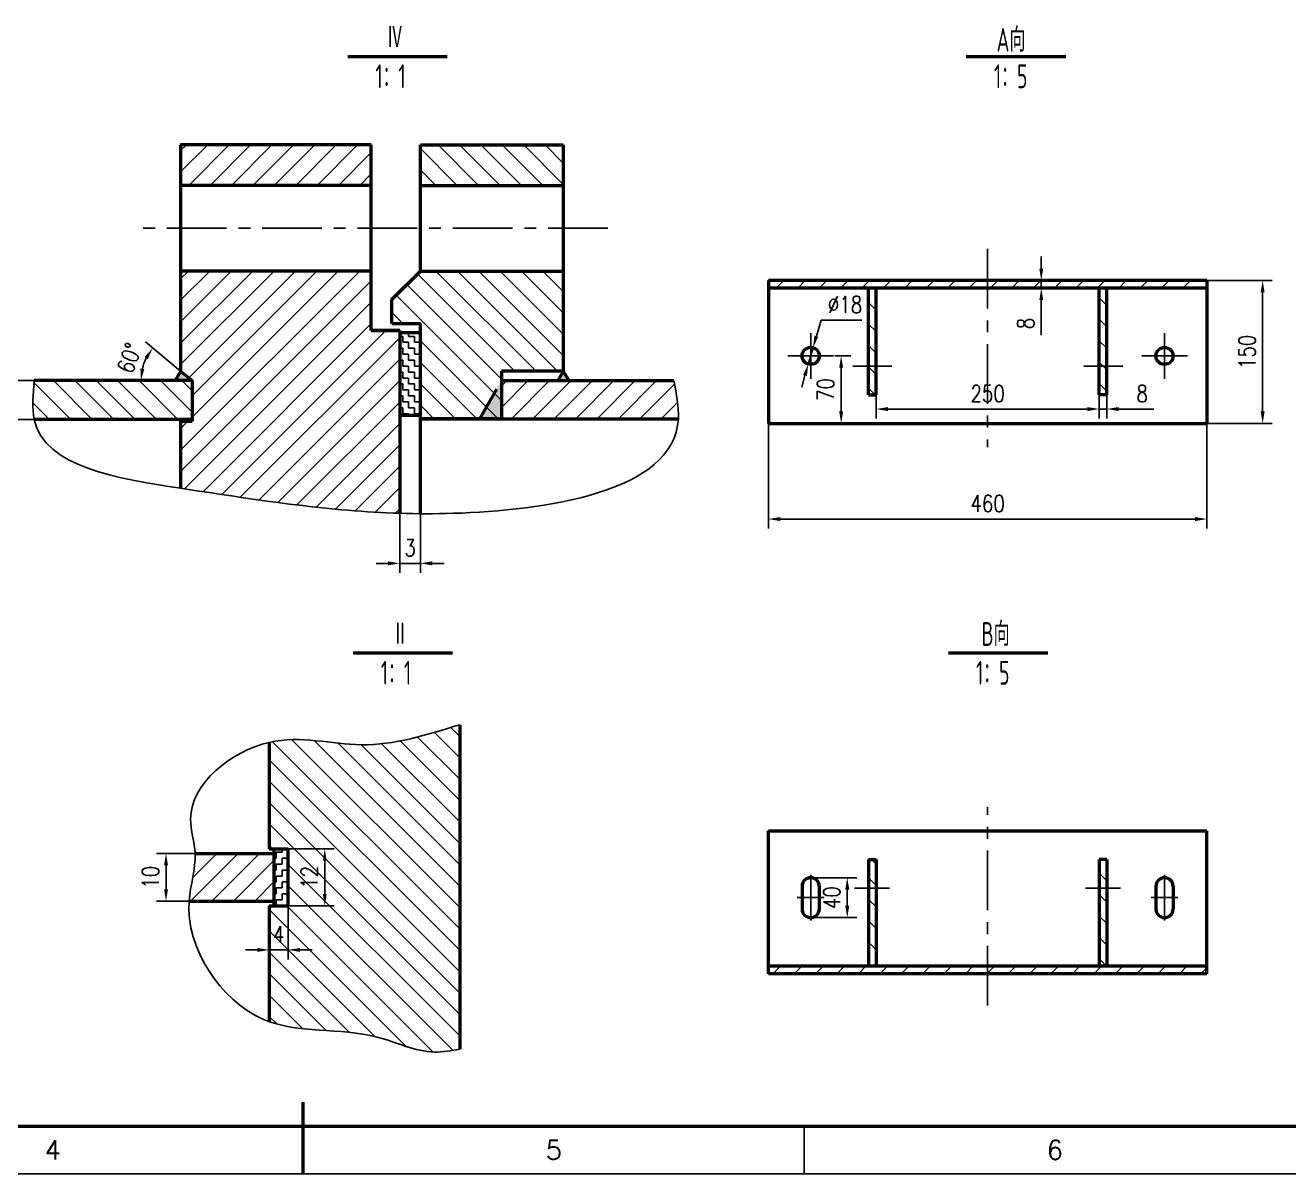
# Model space of a CAD drawing. Header units: millimetres. Extents: x -125 to 4088, y -50 to 2920.
# Drawn here: x 1686 to 3011, y -50 to 1156 of the extents above; entities that cross this region are included whole.
import ezdxf
from ezdxf.enums import TextEntityAlignment as Align

# ---------------------------------------------------------------- set-up
doc = ezdxf.new("R2010")
doc.units = ezdxf.units.MM
doc.header["$LTSCALE"] = 50
doc.linetypes.add('CENTER', pattern=[2, 1.25, -0.25, 0.25, -0.25])
doc.layers.add('1轮廓实线层', color=7, linetype='Continuous', lineweight=50)
doc.layers.add('图框层', color=7, linetype='Continuous', lineweight=50)
for name, color, linetype in [('2细线层', 4, 'Continuous'), ('3中心线层', 1, 'CENTER'), ('5剖面线层', 2, 'Continuous'), ('6文字层', 3, 'Continuous'), ('7标注层', 4, 'Continuous')]:
    doc.layers.add(name, color=color, linetype=linetype)
doc.styles.add('PC_TEXTSTYLE', font='isocp.shx', dxfattribs={"width": 0.8, "bigfont": 'hzfs.shx'})
doc.styles.add('TH_GBDIM', font='romans.shx', dxfattribs={"width": 0.8, "bigfont": 'gbcbig.shx'})
doc.dimstyles.new('TH_GBDIM', dxfattribs={"dimscale": 5, "dimtxt": 3.5, "dimasz": 2.5, "dimexe": 2, "dimexo": 0, "dimgap": 1.5, "dimtad": 1, "dimdec": 1, "dimzin": 0, "dimdsep": 46, "dimtxsty": 'TH_GBDIM', "dimcen": 2.5, "dimclrd": 130, "dimclre": 130, "dimclrt": 3, "dimadec": 0, "dimazin": 0, "dimtfac": 0.714286, "dimtdec": 1, "dimtmove": 0, "dimatfit": 3, "dimfxl": 0, "dimtzin": 0, "dimlwd": -1, "dimlwe": -1, "dimarcsym": 0})
pattern_1 = [(135, (0, 73.324), (-11.22532, -11.22532), [])]
pattern_2 = [(45, (0, 73.324), (-11.22532, 11.22532), [])]

# ---------------------------------------------------------------- blocks, each defined once
blk = doc.blocks.new('*D36')
at = {"layer": '7标注层', "color": 130}
blk.add_line((1848.8, 792.7), (1811.8, 823.2), dxfattribs=at)
blk.add_arc((1860.9, 782.7), 53.7, 153.7921, 166.6365, dxfattribs=at)
for points in [[(1811, 807.5), (1814.5, 805.2), (1819.5, 816.9)], [(1810.7, 794.8), (1806.6, 795.3), (1807.2, 782.7)]]:
    blk.add_solid(points, dxfattribs=at)
at = {"layer": 'Defpoints', "color": 0}
for p in [(1812.8, 806.5), (1695.3, 782.7), (1848.8, 792.7), (1860.9, 782.7), (1860.9, 782.7)]:
    blk.add_point(p, dxfattribs=at)
at = {"layer": '7标注层', "color": 3, "insert": (1795.1, 806.3), "char_height": 17.5, "attachment_point": 5, "rotation": 70.2143, "style": 'TH_GBDIM'}
blk.add_mtext('60%%d{}{}', dxfattribs=at)
blk = doc.blocks.new('*D37')
at = {"layer": '7标注层', "color": 130}
for p, q in [((1711.2, 782.7), (1654, 782.7)), ((1664, 754.4), (1664, 770.2)), ((1711.2, 741.9), (1654, 741.9))]:
    blk.add_line(p, q, dxfattribs=at)
for points in [[(1661.9, 770.2), (1666, 770.2), (1664, 782.7)], [(1661.9, 754.4), (1666, 754.4), (1664, 741.9)]]:
    blk.add_solid(points, dxfattribs=at)
at = {"layer": 'Defpoints', "color": 0}
for p in [(1664, 782.7), (1711.2, 782.7), (1711.2, 741.9)]:
    blk.add_point(p, dxfattribs=at)
at = {"layer": '7标注层', "color": 3, "insert": (1647.7, 762.3), "char_height": 17.5, "attachment_point": 5, "rotation": 90, "style": 'TH_GBDIM'}
blk.add_mtext('8{}{}', dxfattribs=at)
blk = doc.blocks.new('*D38')
at = {"layer": '7标注层', "color": 130}
for p, q in [((2078.8, 643.3), (2078.8, 580.8)), ((2100.3, 642.9), (2100.3, 580.8)), ((2066.3, 590.8), (2053.8, 590.8)), ((2078.8, 590.8), (2100.3, 590.8)), ((2112.8, 590.8), (2125.3, 590.8))]:
    blk.add_line(p, q, dxfattribs=at)
for points in [[(2066.3, 592.9), (2066.3, 588.7), (2078.8, 590.8)], [(2112.8, 592.9), (2112.8, 588.7), (2100.3, 590.8)]]:
    blk.add_solid(points, dxfattribs=at)
at = {"layer": 'Defpoints', "color": 0}
for p in [(2078.8, 643.3), (2100.3, 642.9), (2100.3, 590.8)]:
    blk.add_point(p, dxfattribs=at)
at = {"layer": '7标注层', "color": 3, "insert": (2089.6, 607), "char_height": 17.5, "attachment_point": 5, "style": 'TH_GBDIM'}
blk.add_mtext('3{}{}', dxfattribs=at)
blk = doc.blocks.new('*D39')
at = {"layer": '7标注层', "color": 130}
for p, q in [((1864, 286.2), (1823.5, 286.2)), ((1833.5, 273.7), (1833.5, 248.7)), ((1859.3, 236.2), (1823.5, 236.2))]:
    blk.add_line(p, q, dxfattribs=at)
for points in [[(1831.4, 273.7), (1835.6, 273.7), (1833.5, 286.2)], [(1831.4, 248.7), (1835.6, 248.7), (1833.5, 236.2)]]:
    blk.add_solid(points, dxfattribs=at)
at = {"layer": 'Defpoints', "color": 0}
for p in [(1864, 286.2), (1833.5, 236.2), (1859.3, 236.2)]:
    blk.add_point(p, dxfattribs=at)
at = {"layer": '7标注层', "color": 3, "insert": (1817.2, 261.2), "char_height": 17.5, "attachment_point": 5, "rotation": 90, "style": 'TH_GBDIM'}
blk.add_mtext('10{}{}', dxfattribs=at)
blk = doc.blocks.new('*D40')
at = {"layer": '7标注层', "color": 130}
for p, q in [((1941.7, 227.4), (1941.7, 175)), ((1961.7, 231.2), (1961.7, 175)), ((1929.2, 185), (1916.7, 185)), ((1941.7, 185), (1961.7, 185)), ((1974.2, 185), (1986.7, 185))]:
    blk.add_line(p, q, dxfattribs=at)
for points in [[(1929.2, 187), (1929.2, 182.9), (1941.7, 185)], [(1974.2, 187), (1974.2, 182.9), (1961.7, 185)]]:
    blk.add_solid(points, dxfattribs=at)
at = {"layer": 'Defpoints', "color": 0}
for p in [(1941.7, 227.4), (1961.7, 231.2), (1961.7, 185)]:
    blk.add_point(p, dxfattribs=at)
at = {"layer": '7标注层', "color": 3, "insert": (1951.7, 201.2), "char_height": 17.5, "attachment_point": 5, "style": 'TH_GBDIM'}
blk.add_mtext('4{}{}', dxfattribs=at)
blk = doc.blocks.new('*D41')
at = {"layer": '7标注层', "color": 130}
for p, q in [((1960.3, 291.2), (2010, 291.2)), ((2000, 243.7), (2000, 278.7)), ((1960.3, 231.2), (2010, 231.2))]:
    blk.add_line(p, q, dxfattribs=at)
for points in [[(1998, 278.7), (2002.1, 278.7), (2000, 291.2)], [(1998, 243.7), (2002.1, 243.7), (2000, 231.2)]]:
    blk.add_solid(points, dxfattribs=at)
at = {"layer": 'Defpoints', "color": 0}
for p in [(1960.3, 291.2), (2000, 291.2), (1960.3, 231.2)]:
    blk.add_point(p, dxfattribs=at)
at = {"layer": '7标注层', "color": 3, "insert": (1983.8, 261.2), "char_height": 17.5, "attachment_point": 5, "rotation": 90, "style": 'TH_GBDIM'}
blk.add_mtext('12{}{}', dxfattribs=at)
blk = doc.blocks.new('*D42')
at = {"layer": '7标注层', "color": 130}
for p, q in [((2465.5, 737.8), (2465.5, 627.3)), ((2925.5, 737.8), (2925.5, 627.3)), ((2478, 637.3), (2913, 637.3))]:
    blk.add_line(p, q, dxfattribs=at)
for points in [[(2478, 639.4), (2478, 635.2), (2465.5, 637.3)], [(2913, 639.4), (2913, 635.2), (2925.5, 637.3)]]:
    blk.add_solid(points, dxfattribs=at)
at = {"layer": 'Defpoints', "color": 0}
for p in [(2465.5, 737.8), (2925.5, 737.8), (2925.5, 637.3)]:
    blk.add_point(p, dxfattribs=at)
at = {"layer": '7标注层', "color": 3, "insert": (2695.5, 653.6), "char_height": 17.5, "attachment_point": 5, "style": 'TH_GBDIM'}
blk.add_mtext('460{}{}', dxfattribs=at)
blk = doc.blocks.new('*D43')
at = {"layer": '7标注层', "color": 130}
for p, q in [((2925.5, 887.8), (2994, 887.8)), ((2984, 750.3), (2984, 875.3)), ((2925.5, 737.8), (2994, 737.8))]:
    blk.add_line(p, q, dxfattribs=at)
for points in [[(2981.9, 875.3), (2986.1, 875.3), (2984, 887.8)], [(2981.9, 750.3), (2986.1, 750.3), (2984, 737.8)]]:
    blk.add_solid(points, dxfattribs=at)
at = {"layer": 'Defpoints', "color": 0}
for p in [(2925.5, 887.8), (2984, 887.8), (2925.5, 737.8)]:
    blk.add_point(p, dxfattribs=at)
at = {"layer": '7标注层', "color": 3, "insert": (2967.7, 812.8), "char_height": 17.5, "attachment_point": 5, "rotation": 90, "style": 'TH_GBDIM'}
blk.add_mtext('150{}{}', dxfattribs=at)
blk = doc.blocks.new('*D44')
at = {"layer": '7标注层', "color": 130}
for p, q in [((2812.5, 767.8), (2812.5, 742.8)), ((2820.5, 767.8), (2820.5, 742.8)), ((2800, 752.8), (2787.5, 752.8)), ((2812.5, 752.8), (2820.5, 752.8)), ((2833, 752.8), (2869.8, 752.8))]:
    blk.add_line(p, q, dxfattribs=at)
for points in [[(2800, 754.9), (2800, 750.7), (2812.5, 752.8)], [(2833, 754.9), (2833, 750.7), (2820.5, 752.8)]]:
    blk.add_solid(points, dxfattribs=at)
at = {"layer": 'Defpoints', "color": 0}
for p in [(2812.5, 767.8), (2820.5, 767.8), (2820.5, 752.8)]:
    blk.add_point(p, dxfattribs=at)
at = {"layer": '7标注层', "color": 3, "insert": (2857.6, 769), "char_height": 17.5, "attachment_point": 5, "style": 'TH_GBDIM'}
blk.add_mtext('8{}{}', dxfattribs=at)
blk = doc.blocks.new('*D45')
at = {"layer": '7标注层', "color": 130}
for p, q in [((2751.8, 900.3), (2751.8, 912.8)), ((2753.9, 887.8), (2741.8, 887.8)), ((2753.9, 879.8), (2741.8, 879.8)), ((2751.8, 887.8), (2751.8, 879.8)), ((2751.8, 867.3), (2751.8, 830.4))]:
    blk.add_line(p, q, dxfattribs=at)
for points in [[(2749.7, 900.3), (2753.8, 900.3), (2751.8, 887.8)], [(2749.7, 867.3), (2753.8, 867.3), (2751.8, 879.8)]]:
    blk.add_solid(points, dxfattribs=at)
at = {"layer": 'Defpoints', "color": 0}
for p in [(2751.8, 887.8), (2753.9, 887.8), (2753.9, 879.8)]:
    blk.add_point(p, dxfattribs=at)
at = {"layer": '7标注层', "color": 3, "insert": (2735.5, 842.6), "char_height": 17.5, "attachment_point": 5, "rotation": 90, "style": 'TH_GBDIM'}
blk.add_mtext('8{}{}', dxfattribs=at)
blk = doc.blocks.new('*D46')
at = {"layer": '7标注层', "color": 130}
for p, q in [((2535.3, 808.6), (2551.8, 808.6)), ((2541.8, 750.3), (2541.8, 796.1)), ((2535.3, 737.8), (2551.8, 737.8))]:
    blk.add_line(p, q, dxfattribs=at)
for points in [[(2539.7, 796.1), (2543.9, 796.1), (2541.8, 808.6)], [(2539.7, 750.3), (2543.9, 750.3), (2541.8, 737.8)]]:
    blk.add_solid(points, dxfattribs=at)
at = {"layer": 'Defpoints', "color": 0}
for p in [(2535.3, 808.6), (2541.8, 808.6), (2535.3, 737.8)]:
    blk.add_point(p, dxfattribs=at)
at = {"layer": '7标注层', "color": 3, "insert": (2525.5, 773.2), "char_height": 17.5, "attachment_point": 5, "rotation": 90, "style": 'TH_GBDIM'}
blk.add_mtext('70{}{}', dxfattribs=at)
blk = doc.blocks.new('*D47')
at = {"layer": '7标注层', "color": 130}
for p, q in [((2520.7, 846.2), (2515.8, 829.2)), ((2563.6, 846.2), (2520.7, 846.2)), ((2507.3, 799.9), (2512.3, 817.2)), ((2503.8, 787.9), (2500.4, 775.9))]:
    blk.add_line(p, q, dxfattribs=at)
for points in [[(2513.8, 829.8), (2517.8, 828.7), (2512.3, 817.2)], [(2501.8, 788.5), (2505.8, 787.4), (2507.3, 799.9)]]:
    blk.add_solid(points, dxfattribs=at)
at = {"layer": 'Defpoints', "color": 0}
for p in [(2512.3, 817.2), (2507.3, 799.9)]:
    blk.add_point(p, dxfattribs=at)
at = {"layer": '7标注层', "color": 3, "insert": (2545.9, 862.4), "char_height": 17.5, "attachment_point": 5, "style": 'TH_GBDIM'}
blk.add_mtext('∅18{}{}', dxfattribs=at)
blk = doc.blocks.new('*D48')
at = {"layer": '7标注层', "color": 130}
for p, q in [((2509.8, 260.8), (2558.2, 260.8)), ((2548.2, 231.4), (2548.2, 248.3)), ((2509.8, 218.9), (2558.2, 218.9))]:
    blk.add_line(p, q, dxfattribs=at)
for points in [[(2546.1, 248.3), (2550.3, 248.3), (2548.2, 260.8)], [(2546.1, 231.4), (2550.3, 231.4), (2548.2, 218.9)]]:
    blk.add_solid(points, dxfattribs=at)
at = {"layer": 'Defpoints', "color": 0}
for p in [(2509.8, 260.8), (2548.2, 260.8), (2509.8, 218.9)]:
    blk.add_point(p, dxfattribs=at)
at = {"layer": '7标注层', "color": 3, "insert": (2531.9, 239.8), "char_height": 17.5, "attachment_point": 5, "rotation": 90, "style": 'TH_GBDIM'}
blk.add_mtext('40{}{}', dxfattribs=at)
blk = doc.blocks.new('*D49')
at = {"layer": '7标注层', "color": 130}
for p, q in [((2578.5, 767.8), (2578.5, 742.8)), ((2812.5, 767.8), (2812.5, 742.8)), ((2800, 752.8), (2591, 752.8))]:
    blk.add_line(p, q, dxfattribs=at)
for points in [[(2591, 754.9), (2591, 750.7), (2578.5, 752.8)], [(2800, 754.9), (2800, 750.7), (2812.5, 752.8)]]:
    blk.add_solid(points, dxfattribs=at)
at = {"layer": 'Defpoints', "color": 0}
for p in [(2578.5, 767.8), (2812.5, 767.8), (2578.5, 752.8)]:
    blk.add_point(p, dxfattribs=at)
at = {"layer": '7标注层', "color": 3, "insert": (2695.5, 769), "char_height": 17.5, "attachment_point": 5, "style": 'TH_GBDIM'}
blk.add_mtext('250{}{}', dxfattribs=at)

msp = doc.modelspace()

# ---------------------------------------------------------------- hatches: boundary and pattern name
at = {"layer": '5剖面线层'}
h = msp.add_hatch(dxfattribs=at)
h.set_pattern_fill('ANSI31', color=256, scale=5, style=0)
h.set_pattern_definition(pattern_2)
edge = h.paths.add_edge_path()
edge.add_line((2048.81, 835.15), (2048.81, 897.65))
edge.add_line((2048.81, 897.65), (1848.81, 897.65))
edge.add_line((1848.81, 897.65), (1848.81, 792.65))
edge.add_line((1848.81, 792.65), (1860.91, 782.65))
edge.add_line((1860.91, 782.65), (1860.91, 739.97))
edge.add_line((1860.91, 739.97), (1848.81, 739.97))
edge.add_line((1848.81, 739.97), (1848.81, 669.63))
edge.add_spline(control_points=[(1848.81, 669.63), (1938.21, 655.95), (2005.65, 645.63), (2078.81, 643.33)], knot_values=[210.4301782, 210.4301782, 210.4301782, 210.4301782, 441.9294521, 441.9294521, 441.9294521, 441.9294521], degree=3, periodic=0)
edge.add_line((2078.81, 643.33), (2078.81, 835.15))
edge.add_line((2078.81, 835.15), (2048.81, 835.15))
h.paths.add_polyline_path([(1848.81, 1030.15), (1848.81, 987.65), (2048.81, 987.65), (2048.81, 1030.15)])
h = msp.add_hatch(dxfattribs=at)
h.set_pattern_fill('ANSI31', color=256, scale=5, angle=90, style=0)
h.set_pattern_definition(pattern_1)
h.paths.add_polyline_path([(2250.31, 987.65), (2250.31, 1030.15), (2100.31, 1030.15), (2100.31, 987.65)])
h.paths.add_polyline_path([(2100.31, 842.65), (2100.31, 782.65), (2100.31, 742.65), (2185.31, 742.65), (2185.31, 782.65), (2185.31, 792.65), (2250.31, 792.65), (2250.31, 897.65), (2100.31, 897.65), (2070.31, 867.65), (2070.31, 842.65)])
h = msp.add_hatch(dxfattribs=at)
h.set_pattern_fill('ANSI31', color=256, scale=5, style=0)
h.paths.add_polyline_path([(2925.47, 887.76), (2695.47, 887.76), (2695.47, 879.76), (2925.47, 879.76)])
h.paths.add_polyline_path([(2695.47, 887.76), (2465.47, 887.76), (2465.47, 879.76), (2695.47, 879.76)])
h = msp.add_hatch(dxfattribs=at)
h.set_pattern_fill('ANSI31', color=256, scale=5, angle=90, style=0)
h.paths.add_polyline_path([(2578.47, 879.76), (2570.47, 879.76), (2570.47, 797.76), (2578.47, 797.76)])
h.paths.add_polyline_path([(2578.47, 797.76), (2570.47, 797.76), (2570.47, 767.76), (2578.47, 767.76)])
h.paths.add_polyline_path([(2820.47, 797.76), (2812.47, 797.76), (2812.47, 767.76), (2820.47, 767.76)])
h.paths.add_polyline_path([(2820.47, 879.76), (2812.47, 879.76), (2812.47, 797.76), (2820.47, 797.76)])
h = msp.add_hatch(dxfattribs=at)
h.set_pattern_fill('纤维材料', color=256, scale=5, style=0)
h.set_pattern_definition([(180, (5075.545, -7539.6273), (-6.25, 6.25), [6.25, -6.25]), (90, (5069.295, -7539.6273), (6.25, 6.25), [6.25, -6.25])])
h.paths.add_polyline_path([(2100.31, 745.85), (2078.81, 745.85), (2078.81, 832.83), (2100.31, 832.83), (2100.31, 782.65)])
h = msp.add_hatch(dxfattribs=at)
h.set_pattern_fill('ANSI31', color=256, scale=5, angle=90, style=0)
h.set_pattern_definition(pattern_1)
edge = h.paths.add_edge_path()
edge.add_line((1860.91, 741.9), (1860.91, 782.65))
edge.add_line((1860.91, 782.65), (1695.29, 782.65))
edge.add_spline(control_points=[(1695.29, 782.65), (1694.01, 768.33), (1692.72, 754), (1695.29, 741.9)], knot_values=[0, 0, 0, 0, 40.7518225, 40.7518225, 40.7518225, 40.7518225], degree=3, periodic=0)
edge.add_line((1695.29, 741.9), (1860.91, 741.9))
msp.add_hatch(color=256, dxfattribs=at).paths.add_polyline_path([(1848.81, 792.65), (1843.03, 782.65), (1860.91, 782.65)])
h = msp.add_hatch(color=256, dxfattribs=at)
h.paths.add_polyline_path([(2250.31, 792.65), (2256.08, 782.65), (2244.53, 782.65)])
h.paths.add_polyline_path([(2185.31, 782.65), (2185.31, 742.65), (2162.21, 742.65)])
h = msp.add_hatch(dxfattribs=at)
h.set_pattern_fill('ANSI31', color=256, scale=5, style=0)
h.set_pattern_definition(pattern_2)
edge = h.paths.add_edge_path()
edge.add_spline(control_points=[(2371.03, 742.65), (2371.69, 754.99), (2369, 768.82), (2366.31, 782.65)], knot_values=[754.2202791, 754.2202791, 754.2202791, 754.2202791, 794.4977632, 794.4977632, 794.4977632, 794.4977632], degree=3, periodic=0)
edge.add_line((2366.31, 782.65), (2185.31, 782.65))
edge.add_line((2185.31, 782.65), (2185.31, 742.65))
edge.add_line((2185.31, 742.65), (2371.03, 742.65))
h = msp.add_hatch(dxfattribs=at)
h.set_pattern_fill('ANSI31', color=256, scale=5, angle=90, style=0)
h.set_pattern_definition([(135, (-1.005, -74.957), (-11.22532, -11.22532), [])])
edge = h.paths.add_edge_path()
edge.add_spline(control_points=[(2141.69, 421.38), (2107.25, 410.66), (2041.24, 390.11), (1975.13, 410.48), (1941.69, 402.82)], knot_values=[0, 0, 0, 0, 105.4541321, 202.1478473, 202.1478473, 202.1478473, 202.1478473], degree=3, periodic=0)
edge.add_line((1941.69, 402.82), (1941.69, 291.21))
edge.add_line((1941.69, 291.21), (1961.69, 291.21))
edge.add_line((1961.69, 291.21), (1961.69, 231.21))
edge.add_line((1961.69, 231.21), (1941.69, 231.21))
edge.add_line((1941.69, 231.21), (1941.69, 109.79))
edge.add_spline(control_points=[(1941.69, 109.79), (1977.34, 96.89), (2039.61, 106.8), (2103.22, 73.74), (2132.79, 79.22), (2141.69, 80.87)], knot_values=[557.3421282, 557.3421282, 557.3421282, 557.3421282, 671.7346599, 733.8056529, 760.5283543, 760.5283543, 760.5283543, 760.5283543], degree=3, periodic=0)
edge.add_line((2141.69, 80.87), (2141.69, 421.38))
h = msp.add_hatch(dxfattribs=at)
h.set_pattern_fill('ANSI31', color=256, scale=5, style=0)
h.set_pattern_definition([(45, (-1.005, -74.957), (-11.22532, 11.22532), [])])
edge = h.paths.add_edge_path()
edge.add_line((1946.69, 236.21), (1946.69, 286.21))
edge.add_line((1946.69, 286.21), (1863.97, 286.21))
edge.add_spline(control_points=[(1863.97, 286.21), (1864.82, 269.54), (1858.87, 253.2), (1857.65, 236.21)], knot_values=[353.8157283, 353.8157283, 353.8157283, 353.8157283, 404.2134565, 404.2134565, 404.2134565, 404.2134565], degree=3, periodic=0)
edge.add_line((1857.65, 236.21), (1946.69, 236.21))
h = msp.add_hatch(dxfattribs=at)
h.set_pattern_fill('纤维材料', color=256, scale=5, style=0)
h.set_pattern_definition([(0, (-1.005, -74.957), (6.25, 6.25), [6.25, -6.25]), (90, (5.245, -74.957), (-6.25, 6.25), [6.25, -6.25])])
h.paths.add_polyline_path([(1961.69, 291.21), (1946.69, 291.21), (1946.69, 231.21), (1961.69, 231.21)])
h = msp.add_hatch(dxfattribs=at)
h.set_pattern_fill('ANSI31', color=256, scale=5, angle=90, style=0)
h.set_pattern_definition([(135, (0, -65.151), (-11.22532, -11.22532), [])])
h.paths.add_polyline_path([(2578.47, 249.84), (2570.47, 249.84), (2570.47, 167.84), (2578.47, 167.84)])
h.paths.add_polyline_path([(2578.47, 279.84), (2570.47, 279.84), (2570.47, 249.84), (2578.47, 249.84)])
h.paths.add_polyline_path([(2812.47, 167.84), (2820.47, 167.84), (2820.47, 249.84), (2812.47, 249.84)])
h.paths.add_polyline_path([(2812.47, 249.84), (2820.47, 249.84), (2820.47, 279.84), (2812.47, 279.84)])
h = msp.add_hatch(dxfattribs=at)
h.set_pattern_fill('ANSI31', color=256, scale=5, style=0)
h.set_pattern_definition([(45, (0, -65.151), (-11.22532, 11.22532), [])])
h.paths.add_polyline_path([(2465.47, 167.84), (2465.47, 159.84), (2695.47, 159.84), (2695.47, 167.84)])
h.paths.add_polyline_path([(2695.47, 167.84), (2695.47, 159.84), (2925.47, 159.84), (2925.47, 167.84)])

# ---------------------------------------------------------------- linework, layer by layer
at = {"layer": '1轮廓实线层'}
for p, q in [((2024.16, 1123.08), (2128.55, 1123.08)), ((2673.06, 1123.08), (2777.45, 1123.08)), ((1848.81, 1030.15), (1848.81, 792.65)), ((2048.81, 1030.15), (1848.81, 1030.15)), ((2048.81, 835.15), (2048.81, 1030.15)), ((2100.31, 1030.15), (2250.31, 1030.15)), ((2100.31, 897.65), (2100.31, 1030.15)), ((2250.31, 1030.15), (2250.31, 792.65)), ((2048.81, 987.65), (1848.81, 987.65)), ((2100.31, 987.65), (2250.31, 987.65)), ((2048.81, 897.65), (1848.81, 897.65)), ((2070.31, 867.65), (2100.31, 897.65)), ((2100.31, 897.65), (2250.31, 897.65)), ((2925.47, 887.76), (2465.47, 887.76)), ((2465.47, 887.76), (2465.47, 737.76)), ((2925.47, 879.76), (2465.47, 879.76)), ((2570.47, 767.76), (2570.47, 879.76)), ((2578.47, 767.76), (2578.47, 879.76)), ((2812.47, 767.76), (2812.47, 879.76)), ((2820.47, 767.76), (2820.47, 879.76)), ((2925.47, 887.76), (2925.47, 737.76)), ((2070.31, 842.65), (2070.31, 867.65)), ((2048.81, 835.15), (2078.81, 835.15)), ((2078.81, 835.15), (2048.81, 835.15)), ((2070.31, 842.65), (2100.31, 842.65)), ((2078.81, 835.15), (2078.81, 643.33)), ((2100.31, 642.9), (2100.31, 842.65)), ((2100.31, 832.83), (2078.81, 832.83)), ((1860.91, 782.65), (1695.29, 782.65)), ((1848.81, 792.65), (1843.03, 782.65)), ((1848.81, 792.65), (1860.91, 782.65)), ((1860.91, 782.65), (1860.91, 739.97)), ((2185.31, 792.65), (2185.31, 742.65)), ((2250.31, 792.65), (2185.31, 792.65)), ((2185.31, 782.65), (2185.31, 742.65)), ((2185.31, 782.65), (2366.31, 782.65)), ((2250.31, 792.65), (2244.53, 782.65)), ((2250.31, 792.65), (2256.08, 782.65)), ((2180.09, 773.61), (2162.21, 742.65)), ((2570.47, 767.76), (2578.47, 767.76)), ((2820.47, 767.76), (2812.47, 767.76)), ((2100.31, 745.85), (2078.81, 745.85)), ((2100.31, 742.65), (2185.31, 742.65)), ((2185.31, 742.65), (2100.31, 742.65)), ((2185.31, 742.65), (2371.03, 742.65)), ((1860.91, 741.9), (1695.29, 741.9)), ((1848.81, 739.97), (1860.91, 739.97)), ((1848.81, 739.97), (1848.81, 669.63)), ((2465.47, 737.76), (2925.47, 737.76)), ((2029.82, 496.88), (2134.21, 496.88)), ((2654.27, 496.88), (2758.66, 496.88)), ((2141.69, 421.38), (2141.69, 80.87)), ((1941.69, 402.82), (1941.69, 291.21)), ((2465.47, 309.84), (2925.47, 309.84)), ((2465.47, 159.84), (2465.47, 309.84)), ((2925.47, 159.84), (2925.47, 309.84)), ((1863.97, 286.21), (1946.69, 286.21)), ((1941.69, 291.21), (1961.69, 291.21)), ((1946.69, 291.21), (1946.69, 231.21)), ((1961.69, 231.21), (1961.69, 291.21)), ((2570.47, 279.84), (2570.47, 167.84)), ((2570.47, 279.84), (2578.47, 279.84)), ((2578.47, 279.84), (2578.47, 167.84)), ((2820.47, 279.84), (2812.47, 279.84)), ((2812.47, 279.84), (2812.47, 167.84)), ((2820.47, 279.84), (2820.47, 167.84)), ((2500.84, 251.78), (2500.84, 227.91)), ((2518.84, 251.78), (2518.84, 227.91)), ((2872.1, 251.78), (2872.1, 227.91)), ((2890.1, 251.78), (2890.1, 227.91)), ((1857.65, 236.21), (1946.69, 236.21)), ((1941.69, 231.21), (1961.69, 231.21)), ((1941.69, 231.21), (1941.69, 109.78)), ((2925.47, 167.84), (2465.47, 167.84)), ((2925.47, 159.84), (2465.47, 159.84)), ((1977.5, -50), (1977.5, 25))]:
    msp.add_line(p, q, dxfattribs=at)
for centre in [(2509.84, 808.59), (2881.1, 808.59)]:
    msp.add_circle(centre, 9, dxfattribs=at)
for centre, start, end in [((2509.84, 251.78), 0, 180), ((2881.1, 251.78), 0, 180), ((2509.84, 227.91), 180, 0), ((2881.1, 227.91), 180, 0)]:
    msp.add_arc(centre, 9, start, end, dxfattribs=at)
at = {"layer": '2细线层'}
for p, q in [((1977.5, -50), (1977.5, 0)), ((2503.12, -50), (2503.12, 0)), ((-125, -50), (4080, -50))]:
    msp.add_line(p, q, dxfattribs=at)
for points in [[(1695.29, 782.65), (1695.29, 741.9), (1848.81, 669.63), (2078.81, 643.33), (2135.22, 643.33), (2371.03, 742.65), (2366.31, 782.65)], [(2141.69, 421.38), (2038.35, 400.36), (1941.69, 402.82), (1859.23, 322.34), (1863.97, 286.21), (1857.65, 236.21), (1935.06, 112.45), (2055.12, 93.51), (2115.15, 77.73), (2141.69, 80.87)]]:
    msp.add_spline(points, degree=3, dxfattribs=at)
at = {"layer": '3中心线层'}
for p, q in [((2296.94, 942.65), (1800.67, 942.65)), ((2695.47, 920.91), (2695.47, 712.91)), ((2509.84, 832.59), (2509.84, 784.59)), ((2881.1, 832.59), (2881.1, 784.59)), ((2485.84, 808.59), (2533.84, 808.59)), ((2553.98, 797.76), (2594.98, 797.76)), ((2796.32, 797.76), (2837.33, 797.76)), ((2905.1, 808.59), (2857.1, 808.59)), ((2695.47, 126.69), (2695.47, 334.7)), ((2509.84, 263.84), (2509.84, 215.84)), ((2881.1, 263.84), (2881.1, 215.84)), ((2495.8, 239.84), (2523.87, 239.84)), ((2555.88, 249.84), (2592.44, 249.84)), ((2798.3, 249.84), (2834.86, 249.84)), ((2867.07, 239.84), (2895.13, 239.84))]:
    msp.add_line(p, q, dxfattribs=at)
at = {"layer": '图框层'}
msp.add_line((0, 0), (4030, 0), dxfattribs=at)

# ---------------------------------------------------------------- texts
at = {"layer": '6文字层', "style": 'PC_TEXTSTYLE', "width": 0.667}
for s, p in [('Ⅳ', (2065.07, 1130.4)), ('A向', (2704.87, 1128.05)), ('1：1', (2053.23, 1089.65)), ('1：5', (2702.13, 1089.65)), ('B向', (2689.06, 504.2)), ('Ⅱ', (2070.72, 504.2)), ('1：1', (2058.89, 463.45)), ('1：5', (2683.35, 463.45))]:
    msp.add_text(s, height=25, dxfattribs=at).set_placement(p)
at = {"layer": '6文字层', "style": 'TH_GBDIM'}
for s, p in [('4', (1714.69, -25)), ('5', (2240.31, -25)), ('6', (2765.94, -25))]:
    msp.add_text(s, height=20, dxfattribs=at).set_placement(p, align=Align.MIDDLE)

# ---------------------------------------------------------------- dimensions: what is measured, and where the dimension line sits
at = {"layer": '7标注层'}
dim = msp.add_linear_dim(base=(2751.76, 887.76), p1=(2753.87, 879.76), p2=(2753.87, 887.76), angle=90, text='<>{}{}', dimstyle='TH_GBDIM', override={"dimgap": 1.5, "dimtad": 1, "dimjust": 0, "dimdec": 0, "dimlfac": 1, "dimse1": 0, "dimse2": 0, "dimsd1": 0, "dimsd2": 0}, dxfattribs=at)
dim.commit()
dim.dimension.update_dxf_attribs({"geometry": '*D45', "text_midpoint": (2751.76, 842.59), "dimtype": 160})
for base, p1, p2, text, override, picture, middle in [((2984, 887.76), (2925.47, 737.76), (2925.47, 887.76), '<>{}{}', {"dimgap": 1.5, "dimtad": 1, "dimjust": 0, "dimdec": 0, "dimlfac": 1, "dimse1": 0, "dimse2": 0, "dimsd1": 0, "dimsd2": 0}, '*D43', (2967.75, 812.76)), ((2541.79, 808.59), (2535.28, 737.76), (2535.28, 808.59), '70{}{}', {"dimgap": 1.5, "dimtad": 1, "dimjust": 0, "dimdec": 1, "dimlfac": 1, "dimse1": 0, "dimse2": 0, "dimsd1": 0, "dimsd2": 0}, '*D46', (2525.54, 773.17)), ((1663.95, 782.65), (1711.19, 741.9), (1711.19, 782.65), '8{}{}', {"dimgap": 1.5, "dimtad": 1, "dimjust": 0, "dimdec": 1, "dimlfac": 1, "dimse1": 0, "dimse2": 0, "dimsd1": 0, "dimsd2": 0}, '*D37', (1647.7, 762.28)), ((1833.5, 236.21), (1863.97, 286.21), (1859.25, 236.21), '10{}{}', {"dimgap": 1.5, "dimtad": 1, "dimjust": 0, "dimdec": 1, "dimlfac": 1, "dimse1": 0, "dimse2": 0, "dimsd1": 0, "dimsd2": 0}, '*D39', (1817.25, 261.21)), ((2000.04, 291.21), (1960.35, 231.21), (1960.35, 291.21), '12{}{}', {"dimgap": 1.5, "dimtad": 1, "dimjust": 0, "dimdec": 1, "dimlfac": 1, "dimse1": 0, "dimse2": 0, "dimsd1": 0, "dimsd2": 0}, '*D41', (1983.79, 261.21)), ((2548.17, 260.78), (2509.84, 218.91), (2509.84, 260.78), '40{}{}', {"dimgap": 1.5, "dimtad": 1, "dimjust": 0, "dimdec": 1, "dimlfac": 1, "dimse1": 0, "dimse2": 0, "dimsd1": 0, "dimsd2": 0}, '*D48', (2531.92, 239.84))]:
    dim = msp.add_linear_dim(base=base, p1=p1, p2=p2, angle=90, text=text, dimstyle='TH_GBDIM', override=override, dxfattribs=at)
    dim.commit()
    dim.dimension.update_dxf_attribs({"geometry": picture, "text_midpoint": middle})
dim = msp.add_diameter_dim_2p(p1=(2507.33, 799.95), p2=(2512.35, 817.24), text='<>{}{}', dimstyle='TH_GBDIM', override={"dimgap": 1.5, "dimtad": 1, "dimjust": 0, "dimtih": 0, "dimtoh": 1, "dimdec": 0, "dimlfac": 1, "dimse1": 0, "dimse2": 0, "dimsd1": 0, "dimsd2": 0, "dimtix": 0, "dimtofl": 1, "dimatfit": 3}, dxfattribs=at)
dim.commit()
dim.dimension.update_dxf_attribs({"geometry": '*D47', "text_midpoint": (2545.91, 846.19), "dimtype": 163})
dim = msp.add_angular_dim_2l(base=(1812.79, 806.52), line1=((1860.91, 782.65), (1695.29, 782.65)), line2=((1848.81, 792.65), (1860.91, 782.65)), text='60%%d{}{}', dimstyle='TH_GBDIM', override={"dimgap": 1.5, "dimtad": 1, "dimjust": 0, "dimtih": 1, "dimse1": 0, "dimse2": 0, "dimsd1": 0, "dimsd2": 0, "dimadec": 1}, dxfattribs=at)
dim.commit()
dim.dimension.update_dxf_attribs({"geometry": '*D36', "text_midpoint": (1810.36, 800.84), "dimtype": 162})
for base, p1, p2, text, override, picture, middle in [((2578.47, 752.77), (2812.47, 767.76), (2578.47, 767.76), '250{}{}', {"dimgap": 1.5, "dimtad": 1, "dimjust": 0, "dimdec": 1, "dimlfac": 1, "dimse1": 0, "dimse2": 0, "dimsd1": 0, "dimsd2": 0}, '*D49', (2695.47, 769.02)), ((2820.47, 752.77), (2812.47, 767.76), (2820.47, 767.76), '<>{}{}', {"dimgap": 1.5, "dimtad": 1, "dimjust": 0, "dimdec": 0, "dimlfac": 1, "dimse1": 0, "dimse2": 0, "dimsd1": 0, "dimsd2": 0}, '*D44', (2857.64, 769.02)), ((2925.47, 637.3), (2465.47, 737.76), (2925.47, 737.76), '<>{}{}', {"dimgap": 1.5, "dimtad": 1, "dimjust": 0, "dimdec": 0, "dimlfac": 1, "dimse1": 0, "dimse2": 0, "dimsd1": 0, "dimsd2": 0}, '*D42', (2695.47, 653.55))]:
    dim = msp.add_linear_dim(base=base, p1=p1, p2=p2, text=text, dimstyle='TH_GBDIM', override=override, dxfattribs=at)
    dim.commit()
    dim.dimension.update_dxf_attribs({"geometry": picture, "text_midpoint": middle})
for base, p1, p2, text, picture, middle in [((2100.31, 590.78), (2078.81, 643.33), (2100.31, 642.9), '3{}{}', '*D38', (2089.56, 590.78)), ((1961.69, 184.96), (1941.69, 227.41), (1961.69, 231.21), '4{}{}', '*D40', (1951.69, 184.96))]:
    dim = msp.add_linear_dim(base=base, p1=p1, p2=p2, text=text, dimstyle='TH_GBDIM', override={"dimgap": 1.5, "dimtad": 1, "dimjust": 0, "dimdec": 1, "dimlfac": 1, "dimse1": 0, "dimse2": 0, "dimsd1": 0, "dimsd2": 0}, dxfattribs=at)
    dim.commit()
    dim.dimension.update_dxf_attribs({"geometry": picture, "text_midpoint": middle, "dimtype": 160})

doc.saveas('drawing.dxf')
